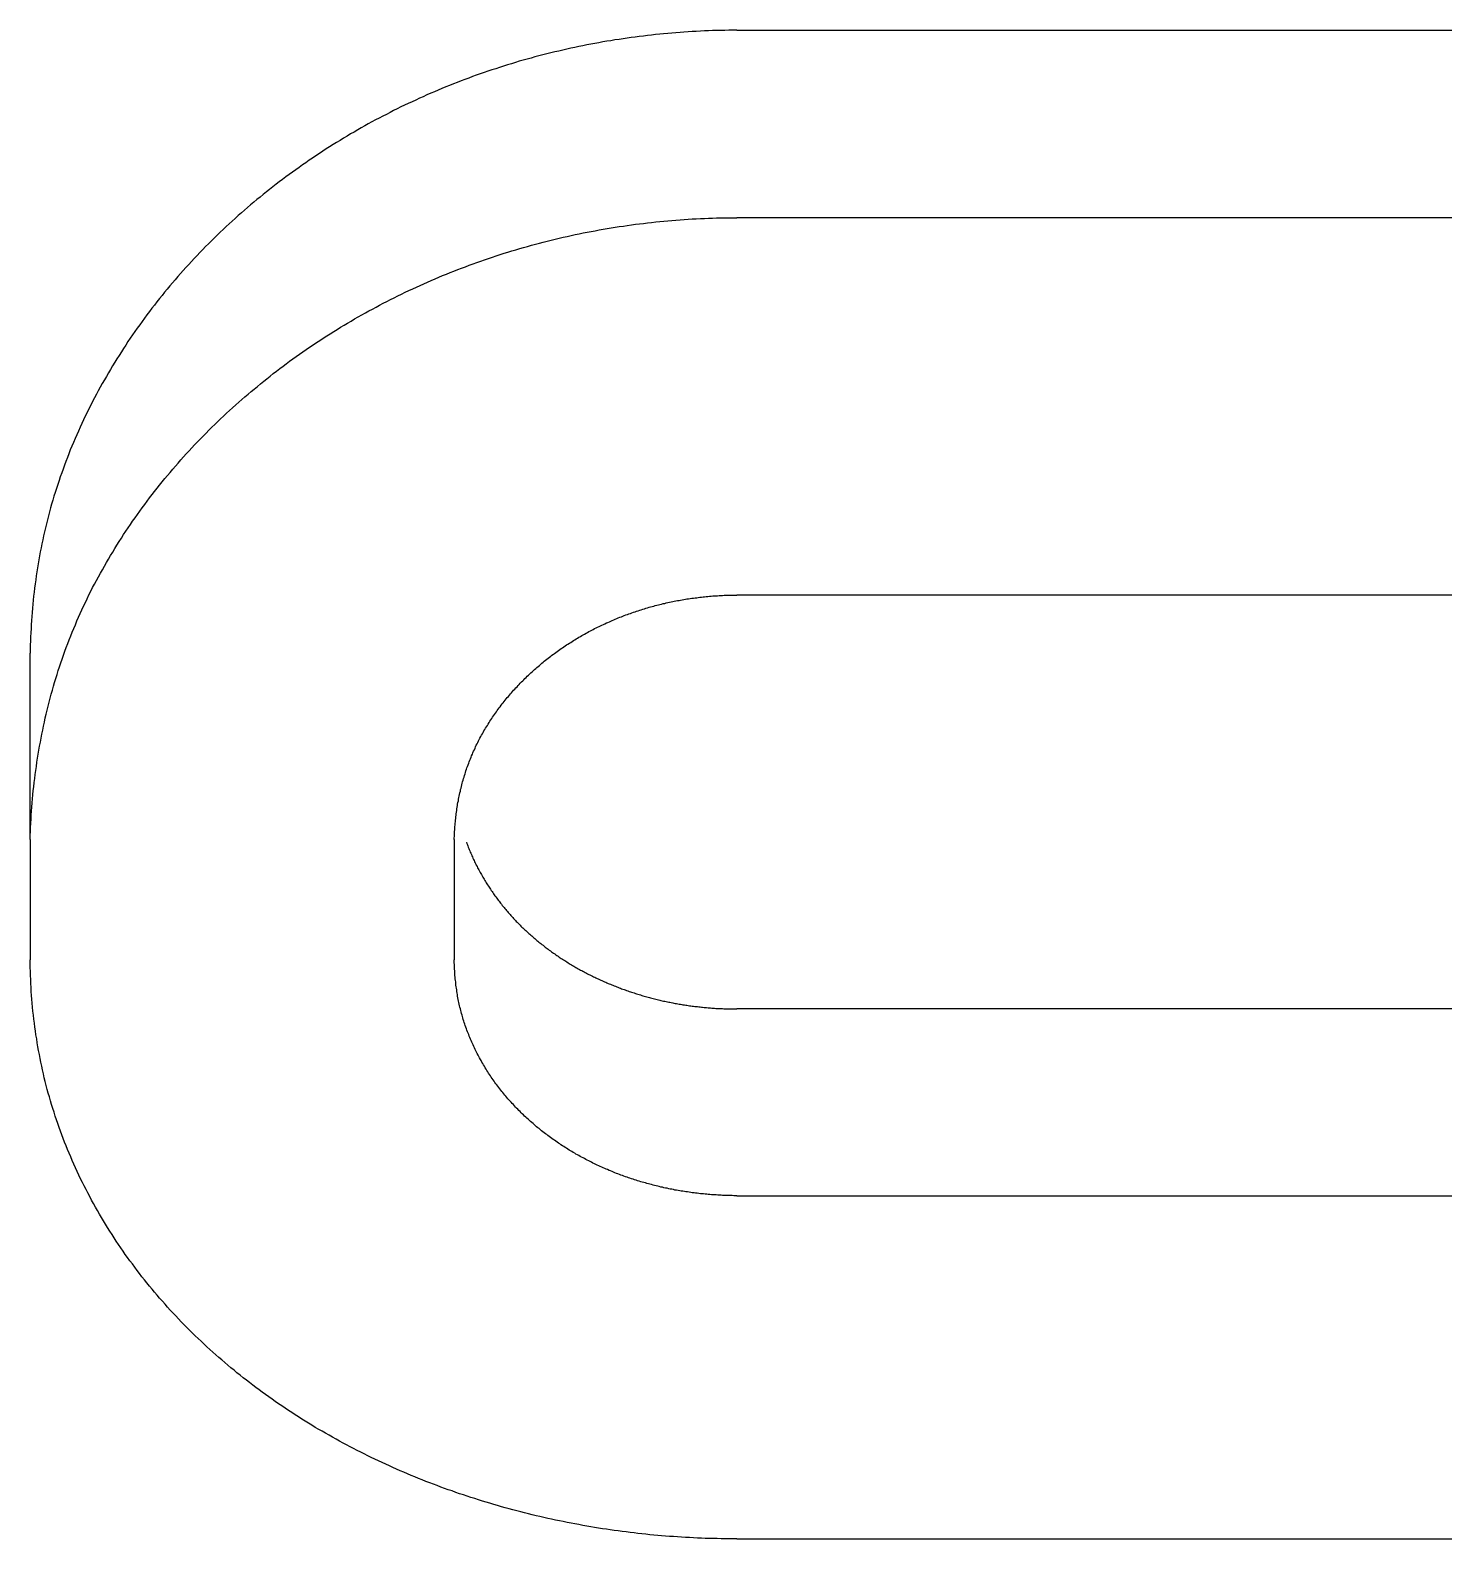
# Model space of a CAD drawing. Extents: x -1.6 to 71, y -20.2 to 60.8.
# Drawn here: x 48.466 to 49.466, y 51.547 to 52.614 of the extents above; entities that cross this region are included whole.
import ezdxf

# ---------------------------------------------------------------- set-up
doc = ezdxf.new("R2010")
doc.units = 0
doc.layers.get('0').update_dxf_attribs({"linetype": 'CONTINUOUS'})

msp = doc.modelspace()

# ---------------------------------------------------------------- linework, layer by layer
at = {"color": 7, "linetype": 'CONTINUOUS'}
for p, q in [((48.966, 52.614), (49.966, 52.614)), ((49.966, 52.4814), (48.966, 52.4814)), ((49.966, 52.2144), (48.966, 52.2144)), ((48.466, 52.0415), (48.466, 52.1734)), ((48.466, 52.0415), (48.466, 51.9565)), ((48.766, 52.0415), (48.766, 51.9565)), ((49.966, 51.9217), (48.966, 51.9217)), ((48.966, 51.7896), (49.966, 51.7896)), ((48.966, 51.5469), (49.966, 51.5469))]:
    msp.add_line(p, q, dxfattribs=at)
at = {"color": 7}
for points in [[(48.966, 52.614, 0), (48.9631, 52.614, 0), (48.9602, 52.614, 0), (48.9574, 52.6139, 0), (48.9545, 52.6139, 0), (48.9516, 52.6138, 0), (48.9487, 52.6137, 0), (48.9458, 52.6136, 0), (48.9429, 52.6135, 0), (48.9401, 52.6133, 0), (48.9372, 52.6132, 0), (48.9343, 52.613, 0), (48.9314, 52.6129, 0), (48.9285, 52.6127, 0), (48.9257, 52.6124, 0), (48.9228, 52.6122, 0), (48.9199, 52.612, 0), (48.917, 52.6117, 0), (48.9141, 52.6115, 0), (48.9113, 52.6112, 0), (48.9084, 52.6109, 0), (48.9055, 52.6106, 0), (48.9026, 52.6102, 0), (48.8998, 52.6099, 0), (48.8969, 52.6095, 0), (48.894, 52.6092, 0), (48.8912, 52.6088, 0), (48.8883, 52.6084, 0), (48.8854, 52.608, 0), (48.8826, 52.6075, 0), (48.8797, 52.6071, 0), (48.8768, 52.6066, 0), (48.874, 52.6062, 0), (48.8711, 52.6057, 0), (48.8683, 52.6052, 0), (48.8654, 52.6047, 0), (48.8626, 52.6041, 0), (48.8597, 52.6036, 0), (48.8569, 52.603, 0), (48.8541, 52.6024, 0), (48.8512, 52.6018, 0), (48.8484, 52.6012, 0), (48.8456, 52.6006, 0), (48.8428, 52.6, 0), (48.8399, 52.5993, 0), (48.8371, 52.5986, 0), (48.8343, 52.598, 0), (48.8315, 52.5973, 0), (48.8287, 52.5966, 0), (48.8259, 52.5958, 0), (48.8231, 52.5951, 0), (48.8203, 52.5943, 0), (48.8175, 52.5935, 0), (48.8147, 52.5928, 0), (48.8119, 52.592, 0), (48.8092, 52.5911, 0), (48.8064, 52.5903, 0), (48.8036, 52.5895, 0), (48.8009, 52.5886, 0), (48.7981, 52.5877, 0), (48.7953, 52.5868, 0), (48.7926, 52.5859, 0), (48.7898, 52.585, 0), (48.7871, 52.5841, 0), (48.7844, 52.5831, 0), (48.7816, 52.5821, 0), (48.7789, 52.5812, 0), (48.7762, 52.5802, 0), (48.7735, 52.5791, 0), (48.7708, 52.5781, 0), (48.7681, 52.5771, 0), (48.7654, 52.576, 0), (48.7627, 52.5749, 0), (48.76, 52.5739, 0), (48.7573, 52.5728, 0), (48.7547, 52.5716, 0), (48.752, 52.5705, 0), (48.7494, 52.5694, 0), (48.7467, 52.5682, 0), (48.7441, 52.567, 0), (48.7414, 52.5659, 0), (48.7388, 52.5646, 0), (48.7362, 52.5634, 0), (48.7335, 52.5622, 0), (48.7309, 52.561, 0), (48.7283, 52.5597, 0), (48.7257, 52.5584, 0), (48.7231, 52.5571, 0), (48.7206, 52.5558, 0), (48.718, 52.5545, 0), (48.7154, 52.5532, 0), (48.7129, 52.5518, 0), (48.7103, 52.5505, 0), (48.7078, 52.5491, 0), (48.7052, 52.5477, 0), (48.7027, 52.5463, 0), (48.7002, 52.5449, 0), (48.6977, 52.5435, 0), (48.6952, 52.542, 0), (48.6927, 52.5406, 0), (48.6902, 52.5391, 0), (48.6877, 52.5376, 0), (48.6852, 52.5361, 0), (48.6827, 52.5346, 0), (48.6803, 52.5331, 0), (48.6778, 52.5315, 0), (48.6754, 52.53, 0), (48.673, 52.5284, 0), (48.6706, 52.5268, 0), (48.6681, 52.5252, 0), (48.6657, 52.5236, 0), (48.6633, 52.522, 0), (48.661, 52.5203, 0), (48.6586, 52.5187, 0), (48.6562, 52.517, 0), (48.6539, 52.5153, 0), (48.6515, 52.5137, 0), (48.6492, 52.5119, 0), (48.6469, 52.5102, 0), (48.6445, 52.5085, 0), (48.6422, 52.5067, 0), (48.6399, 52.505, 0), (48.6377, 52.5032, 0), (48.6354, 52.5014, 0), (48.6331, 52.4996, 0), (48.6309, 52.4978, 0), (48.6286, 52.496, 0), (48.6264, 52.4942, 0), (48.6242, 52.4923, 0), (48.6219, 52.4904, 0), (48.6197, 52.4886, 0), (48.6175, 52.4867, 0), (48.6154, 52.4848, 0), (48.6132, 52.4829, 0), (48.611, 52.4809, 0), (48.6089, 52.479, 0), (48.6068, 52.477, 0), (48.6046, 52.4751, 0), (48.6025, 52.4731, 0), (48.6004, 52.4711, 0), (48.5983, 52.4691, 0), (48.5963, 52.4671, 0), (48.5942, 52.465, 0), (48.5922, 52.463, 0), (48.5901, 52.4609, 0), (48.5881, 52.4589, 0), (48.5861, 52.4568, 0), (48.5841, 52.4547, 0), (48.5821, 52.4526, 0), (48.5801, 52.4505, 0), (48.5782, 52.4484, 0), (48.5762, 52.4462, 0), (48.5743, 52.4441, 0), (48.5724, 52.4419, 0), (48.5704, 52.4397, 0), (48.5685, 52.4375, 0), (48.5667, 52.4353, 0), (48.5648, 52.4331, 0), (48.5629, 52.4309, 0), (48.5611, 52.4287, 0), (48.5593, 52.4264, 0), (48.5575, 52.4242, 0), (48.5557, 52.4219, 0), (48.5539, 52.4196, 0), (48.5521, 52.4173, 0), (48.5504, 52.415, 0), (48.5486, 52.4127, 0), (48.5469, 52.4104, 0), (48.5452, 52.408, 0), (48.5435, 52.4057, 0), (48.5418, 52.4033, 0), (48.5401, 52.4009, 0), (48.5385, 52.3986, 0), (48.5368, 52.3962, 0), (48.5352, 52.3938, 0), (48.5336, 52.3913, 0), (48.532, 52.3889, 0), (48.5305, 52.3865, 0), (48.5289, 52.384, 0), (48.5274, 52.3816, 0), (48.5258, 52.3791, 0), (48.5243, 52.3766, 0), (48.5228, 52.3741, 0), (48.5214, 52.3716, 0), (48.5199, 52.3691, 0), (48.5185, 52.3666, 0), (48.517, 52.3641, 0), (48.5156, 52.3616, 0), (48.5142, 52.359, 0), (48.5129, 52.3565, 0), (48.5115, 52.3539, 0), (48.5102, 52.3513, 0), (48.5088, 52.3487, 0), (48.5075, 52.3461, 0), (48.5063, 52.3435, 0), (48.505, 52.3409, 0), (48.5037, 52.3383, 0), (48.5025, 52.3357, 0), (48.5013, 52.3331, 0), (48.5001, 52.3304, 0), (48.4989, 52.3278, 0), (48.4978, 52.3251, 0), (48.4967, 52.3224, 0), (48.4955, 52.3198, 0), (48.4944, 52.3171, 0), (48.4934, 52.3144, 0), (48.4923, 52.3117, 0), (48.4913, 52.309, 0), (48.4903, 52.3063, 0), (48.4893, 52.3036, 0), (48.4883, 52.3009, 0), (48.4873, 52.2981, 0), (48.4864, 52.2954, 0), (48.4855, 52.2926, 0), (48.4846, 52.2899, 0), (48.4837, 52.2871, 0), (48.4828, 52.2844, 0), (48.482, 52.2816, 0), (48.4812, 52.2788, 0), (48.4804, 52.2761, 0), (48.4796, 52.2733, 0), (48.4789, 52.2705, 0), (48.4782, 52.2677, 0), (48.4775, 52.2649, 0), (48.4768, 52.2621, 0), (48.4761, 52.2592, 0), (48.4755, 52.2564, 0), (48.4749, 52.2536, 0), (48.4743, 52.2508, 0), (48.4737, 52.2479, 0), (48.4731, 52.2451, 0), (48.4726, 52.2423, 0), (48.4721, 52.2394, 0), (48.4716, 52.2366, 0), (48.4711, 52.2337, 0), (48.4707, 52.2309, 0), (48.4703, 52.228, 0), (48.4699, 52.2252, 0), (48.4695, 52.2223, 0), (48.4691, 52.2194, 0), (48.4688, 52.2166, 0), (48.4684, 52.2137, 0), (48.4681, 52.2108, 0), (48.4679, 52.2079, 0), (48.4676, 52.2051, 0), (48.4674, 52.2022, 0), (48.4671, 52.1993, 0), (48.4669, 52.1964, 0), (48.4667, 52.1935, 0), (48.4666, 52.1907, 0), (48.4664, 52.1878, 0), (48.4663, 52.1849, 0), (48.4662, 52.182, 0), (48.4661, 52.1791, 0), (48.4661, 52.1763, 0), (48.466, 52.1734, 0)], [(48.466, 52.0415, 0), (48.4661, 52.0444, 0), (48.4662, 52.0473, 0), (48.4663, 52.0501, 0), (48.4665, 52.053, 0), (48.4666, 52.0559, 0), (48.4668, 52.0588, 0), (48.467, 52.0617, 0), (48.4672, 52.0645, 0), (48.4674, 52.0674, 0), (48.4677, 52.0703, 0), (48.468, 52.0732, 0), (48.4682, 52.0761, 0), (48.4686, 52.0789, 0), (48.4689, 52.0818, 0), (48.4692, 52.0847, 0), (48.4696, 52.0876, 0), (48.47, 52.0904, 0), (48.4704, 52.0933, 0), (48.4708, 52.0962, 0), (48.4712, 52.099, 0), (48.4717, 52.1019, 0), (48.4722, 52.1047, 0), (48.4727, 52.1076, 0), (48.4732, 52.1104, 0), (48.4737, 52.1133, 0), (48.4743, 52.1161, 0), (48.4749, 52.119, 0), (48.4755, 52.1218, 0), (48.4761, 52.1246, 0), (48.4767, 52.1275, 0), (48.4774, 52.1303, 0), (48.478, 52.1331, 0), (48.4787, 52.1359, 0), (48.4794, 52.1387, 0), (48.4802, 52.1415, 0), (48.4809, 52.1443, 0), (48.4817, 52.1471, 0), (48.4825, 52.1499, 0), (48.4833, 52.1527, 0), (48.4841, 52.1555, 0), (48.485, 52.1582, 0), (48.4859, 52.161, 0), (48.4868, 52.1637, 0), (48.4877, 52.1665, 0), (48.4886, 52.1692, 0), (48.4896, 52.1719, 0), (48.4905, 52.1747, 0), (48.4915, 52.1774, 0), (48.4926, 52.1801, 0), (48.4936, 52.1828, 0), (48.4947, 52.1855, 0), (48.4957, 52.1882, 0), (48.4968, 52.1908, 0), (48.498, 52.1935, 0), (48.4991, 52.1962, 0), (48.5002, 52.1988, 0), (48.5014, 52.2015, 0), (48.5026, 52.2041, 0), (48.5038, 52.2067, 0), (48.5051, 52.2093, 0), (48.5063, 52.2119, 0), (48.5076, 52.2145, 0), (48.5089, 52.2171, 0), (48.5102, 52.2197, 0), (48.5116, 52.2222, 0), (48.5129, 52.2248, 0), (48.5143, 52.2274, 0), (48.5157, 52.2299, 0), (48.5171, 52.2324, 0), (48.5185, 52.2349, 0), (48.5199, 52.2374, 0), (48.5214, 52.2399, 0), (48.5229, 52.2424, 0), (48.5244, 52.2449, 0), (48.5259, 52.2474, 0), (48.5274, 52.2498, 0), (48.5289, 52.2523, 0), (48.5305, 52.2547, 0), (48.5321, 52.2572, 0), (48.5337, 52.2596, 0), (48.5353, 52.262, 0), (48.5369, 52.2644, 0), (48.5385, 52.2668, 0), (48.5402, 52.2691, 0), (48.5419, 52.2715, 0), (48.5436, 52.2739, 0), (48.5453, 52.2762, 0), (48.547, 52.2785, 0), (48.5487, 52.2809, 0), (48.5505, 52.2832, 0), (48.5522, 52.2855, 0), (48.554, 52.2878, 0), (48.5558, 52.29, 0), (48.5576, 52.2923, 0), (48.5594, 52.2945, 0), (48.5613, 52.2968, 0), (48.5631, 52.299, 0), (48.565, 52.3012, 0), (48.5669, 52.3034, 0), (48.5687, 52.3056, 0), (48.5707, 52.3078, 0), (48.5726, 52.31, 0), (48.5745, 52.3122, 0), (48.5764, 52.3143, 0), (48.5784, 52.3164, 0), (48.5804, 52.3186, 0), (48.5823, 52.3207, 0), (48.5843, 52.3228, 0), (48.5863, 52.3248, 0), (48.5884, 52.3269, 0), (48.5904, 52.329, 0), (48.5924, 52.331, 0), (48.5945, 52.3331, 0), (48.5966, 52.3351, 0), (48.5986, 52.3371, 0), (48.6007, 52.3391, 0), (48.6028, 52.3411, 0), (48.6049, 52.3431, 0), (48.6071, 52.345, 0), (48.6092, 52.347, 0), (48.6114, 52.3489, 0), (48.6135, 52.3508, 0), (48.6157, 52.3527, 0), (48.6179, 52.3546, 0), (48.6201, 52.3565, 0), (48.6223, 52.3584, 0), (48.6245, 52.3602, 0), (48.6267, 52.3621, 0), (48.6289, 52.3639, 0), (48.6312, 52.3657, 0), (48.6334, 52.3675, 0), (48.6357, 52.3693, 0), (48.638, 52.3711, 0), (48.6403, 52.3729, 0), (48.6426, 52.3746, 0), (48.6449, 52.3764, 0), (48.6472, 52.3781, 0), (48.6495, 52.3798, 0), (48.6519, 52.3815, 0), (48.6542, 52.3832, 0), (48.6566, 52.3849, 0), (48.6589, 52.3865, 0), (48.6613, 52.3882, 0), (48.6637, 52.3898, 0), (48.6661, 52.3914, 0), (48.6685, 52.393, 0), (48.6709, 52.3946, 0), (48.6733, 52.3962, 0), (48.6758, 52.3978, 0), (48.6782, 52.3993, 0), (48.6807, 52.4009, 0), (48.6831, 52.4024, 0), (48.6856, 52.4039, 0), (48.6881, 52.4054, 0), (48.6905, 52.4069, 0), (48.693, 52.4083, 0), (48.6955, 52.4098, 0), (48.698, 52.4112, 0), (48.7005, 52.4127, 0), (48.7031, 52.4141, 0), (48.7056, 52.4155, 0), (48.7081, 52.4168, 0), (48.7107, 52.4182, 0), (48.7132, 52.4196, 0), (48.7158, 52.4209, 0), (48.7184, 52.4222, 0), (48.7209, 52.4235, 0), (48.7235, 52.4248, 0), (48.7261, 52.4261, 0), (48.7287, 52.4274, 0), (48.7313, 52.4286, 0), (48.7339, 52.4299, 0), (48.7366, 52.4311, 0), (48.7392, 52.4323, 0), (48.7418, 52.4335, 0), (48.7445, 52.4347, 0), (48.7471, 52.4359, 0), (48.7497, 52.437, 0), (48.7524, 52.4382, 0), (48.7551, 52.4393, 0), (48.7577, 52.4404, 0), (48.7604, 52.4415, 0), (48.7631, 52.4426, 0), (48.7658, 52.4436, 0), (48.7685, 52.4447, 0), (48.7712, 52.4457, 0), (48.7739, 52.4467, 0), (48.7766, 52.4478, 0), (48.7793, 52.4487, 0), (48.782, 52.4497, 0), (48.7847, 52.4507, 0), (48.7875, 52.4516, 0), (48.7902, 52.4526, 0), (48.793, 52.4535, 0), (48.7957, 52.4544, 0), (48.7985, 52.4553, 0), (48.8012, 52.4562, 0), (48.804, 52.457, 0), (48.8067, 52.4579, 0), (48.8095, 52.4587, 0), (48.8123, 52.4595, 0), (48.815, 52.4603, 0), (48.8178, 52.4611, 0), (48.8206, 52.4619, 0), (48.8234, 52.4626, 0), (48.8262, 52.4634, 0), (48.829, 52.4641, 0), (48.8318, 52.4648, 0), (48.8346, 52.4655, 0), (48.8374, 52.4662, 0), (48.8402, 52.4669, 0), (48.843, 52.4675, 0), (48.8458, 52.4682, 0), (48.8487, 52.4688, 0), (48.8515, 52.4694, 0), (48.8543, 52.47, 0), (48.8572, 52.4706, 0), (48.86, 52.4711, 0), (48.8628, 52.4717, 0), (48.8657, 52.4722, 0), (48.8685, 52.4727, 0), (48.8713, 52.4732, 0), (48.8742, 52.4737, 0), (48.877, 52.4742, 0), (48.8799, 52.4746, 0), (48.8827, 52.4751, 0), (48.8856, 52.4755, 0), (48.8884, 52.4759, 0), (48.8913, 52.4763, 0), (48.8942, 52.4767, 0), (48.897, 52.4771, 0), (48.8999, 52.4774, 0), (48.9028, 52.4778, 0), (48.9056, 52.4781, 0), (48.9085, 52.4784, 0), (48.9114, 52.4787, 0), (48.9142, 52.479, 0), (48.9171, 52.4792, 0), (48.92, 52.4795, 0), (48.9228, 52.4797, 0), (48.9257, 52.4799, 0), (48.9286, 52.4801, 0), (48.9315, 52.4803, 0), (48.9343, 52.4805, 0), (48.9372, 52.4806, 0), (48.9401, 52.4808, 0), (48.943, 52.4809, 0), (48.9459, 52.481, 0), (48.9487, 52.4811, 0), (48.9516, 52.4812, 0), (48.9545, 52.4813, 0), (48.9574, 52.4813, 0), (48.9603, 52.4814, 0), (48.9631, 52.4814, 0), (48.966, 52.4814, 0)], [(48.766, 52.0415, 0), (48.766, 52.0426, 0), (48.7661, 52.0438, 0), (48.7661, 52.0449, 0), (48.7662, 52.0461, 0), (48.7662, 52.0472, 0), (48.7663, 52.0484, 0), (48.7664, 52.0495, 0), (48.7665, 52.0507, 0), (48.7666, 52.0518, 0), (48.7667, 52.053, 0), (48.7668, 52.0541, 0), (48.7669, 52.0552, 0), (48.767, 52.0564, 0), (48.7671, 52.0575, 0), (48.7673, 52.0587, 0), (48.7674, 52.0598, 0), (48.7676, 52.0609, 0), (48.7677, 52.0621, 0), (48.7679, 52.0632, 0), (48.7681, 52.0644, 0), (48.7683, 52.0655, 0), (48.7684, 52.0666, 0), (48.7686, 52.0678, 0), (48.7689, 52.0689, 0), (48.7691, 52.07, 0), (48.7693, 52.0712, 0), (48.7695, 52.0723, 0), (48.7698, 52.0734, 0), (48.77, 52.0745, 0), (48.7703, 52.0757, 0), (48.7705, 52.0768, 0), (48.7708, 52.0779, 0), (48.7711, 52.079, 0), (48.7714, 52.0801, 0), (48.7716, 52.0813, 0), (48.7719, 52.0824, 0), (48.7723, 52.0835, 0), (48.7726, 52.0846, 0), (48.7729, 52.0857, 0), (48.7732, 52.0868, 0), (48.7736, 52.0879, 0), (48.7739, 52.089, 0), (48.7743, 52.0901, 0), (48.7747, 52.0912, 0), (48.775, 52.0923, 0), (48.7754, 52.0933, 0), (48.7758, 52.0944, 0), (48.7762, 52.0955, 0), (48.7766, 52.0966, 0), (48.777, 52.0976, 0), (48.7775, 52.0987, 0), (48.7779, 52.0998, 0), (48.7783, 52.1008, 0), (48.7788, 52.1019, 0), (48.7792, 52.1029, 0), (48.7797, 52.104, 0), (48.7802, 52.105, 0), (48.7807, 52.1061, 0), (48.7811, 52.1071, 0), (48.7816, 52.1082, 0), (48.7821, 52.1092, 0), (48.7827, 52.1102, 0), (48.7832, 52.1113, 0), (48.7837, 52.1123, 0), (48.7842, 52.1133, 0), (48.7848, 52.1143, 0), (48.7853, 52.1153, 0), (48.7859, 52.1163, 0), (48.7865, 52.1173, 0), (48.787, 52.1183, 0), (48.7876, 52.1193, 0), (48.7882, 52.1203, 0), (48.7888, 52.1213, 0), (48.7894, 52.1223, 0), (48.79, 52.1232, 0), (48.7906, 52.1242, 0), (48.7912, 52.1252, 0), (48.7919, 52.1261, 0), (48.7925, 52.1271, 0), (48.7931, 52.1281, 0), (48.7938, 52.129, 0), (48.7944, 52.13, 0), (48.7951, 52.1309, 0), (48.7958, 52.1318, 0), (48.7964, 52.1328, 0), (48.7971, 52.1337, 0), (48.7978, 52.1346, 0), (48.7985, 52.1355, 0), (48.7992, 52.1365, 0), (48.7999, 52.1374, 0), (48.8006, 52.1383, 0), (48.8013, 52.1392, 0), (48.8021, 52.1401, 0), (48.8028, 52.141, 0), (48.8035, 52.1419, 0), (48.8043, 52.1427, 0), (48.805, 52.1436, 0), (48.8058, 52.1445, 0), (48.8065, 52.1454, 0), (48.8073, 52.1462, 0), (48.808, 52.1471, 0), (48.8088, 52.1479, 0), (48.8096, 52.1488, 0), (48.8104, 52.1496, 0), (48.8112, 52.1505, 0), (48.8119, 52.1513, 0), (48.8127, 52.1521, 0), (48.8135, 52.153, 0), (48.8144, 52.1538, 0), (48.8152, 52.1546, 0), (48.816, 52.1554, 0), (48.8168, 52.1562, 0), (48.8176, 52.157, 0), (48.8185, 52.1578, 0), (48.8193, 52.1586, 0), (48.8201, 52.1594, 0), (48.821, 52.1601, 0), (48.8218, 52.1609, 0), (48.8227, 52.1617, 0), (48.8236, 52.1624, 0), (48.8244, 52.1632, 0), (48.8253, 52.164, 0), (48.8262, 52.1647, 0), (48.827, 52.1654, 0), (48.8279, 52.1662, 0), (48.8288, 52.1669, 0), (48.8297, 52.1676, 0), (48.8306, 52.1684, 0), (48.8315, 52.1691, 0), (48.8324, 52.1698, 0), (48.8333, 52.1705, 0), (48.8342, 52.1712, 0), (48.8351, 52.1719, 0), (48.8361, 52.1726, 0), (48.837, 52.1732, 0), (48.8379, 52.1739, 0), (48.8388, 52.1746, 0), (48.8398, 52.1753, 0), (48.8407, 52.1759, 0), (48.8417, 52.1766, 0), (48.8426, 52.1772, 0), (48.8435, 52.1779, 0), (48.8445, 52.1785, 0), (48.8455, 52.1792, 0), (48.8464, 52.1798, 0), (48.8474, 52.1804, 0), (48.8484, 52.181, 0), (48.8493, 52.1816, 0), (48.8503, 52.1822, 0), (48.8513, 52.1828, 0), (48.8523, 52.1834, 0), (48.8532, 52.184, 0), (48.8542, 52.1846, 0), (48.8552, 52.1852, 0), (48.8562, 52.1858, 0), (48.8572, 52.1863, 0), (48.8582, 52.1869, 0), (48.8592, 52.1875, 0), (48.8602, 52.188, 0), (48.8612, 52.1886, 0), (48.8623, 52.1891, 0), (48.8633, 52.1896, 0), (48.8643, 52.1902, 0), (48.8653, 52.1907, 0), (48.8663, 52.1912, 0), (48.8674, 52.1917, 0), (48.8684, 52.1922, 0), (48.8694, 52.1927, 0), (48.8705, 52.1932, 0), (48.8715, 52.1937, 0), (48.8726, 52.1942, 0), (48.8736, 52.1947, 0), (48.8746, 52.1951, 0), (48.8757, 52.1956, 0), (48.8767, 52.1961, 0), (48.8778, 52.1965, 0), (48.8789, 52.197, 0), (48.8799, 52.1974, 0), (48.881, 52.1979, 0), (48.882, 52.1983, 0), (48.8831, 52.1987, 0), (48.8842, 52.1991, 0), (48.8852, 52.1996, 0), (48.8863, 52.2, 0), (48.8874, 52.2004, 0), (48.8885, 52.2008, 0), (48.8896, 52.2012, 0), (48.8906, 52.2015, 0), (48.8917, 52.2019, 0), (48.8928, 52.2023, 0), (48.8939, 52.2027, 0), (48.895, 52.203, 0), (48.8961, 52.2034, 0), (48.8972, 52.2038, 0), (48.8983, 52.2041, 0), (48.8994, 52.2044, 0), (48.9005, 52.2048, 0), (48.9016, 52.2051, 0), (48.9027, 52.2054, 0), (48.9038, 52.2058, 0), (48.9049, 52.2061, 0), (48.906, 52.2064, 0), (48.9071, 52.2067, 0), (48.9082, 52.207, 0), (48.9093, 52.2073, 0), (48.9104, 52.2075, 0), (48.9115, 52.2078, 0), (48.9126, 52.2081, 0), (48.9138, 52.2084, 0), (48.9149, 52.2086, 0), (48.916, 52.2089, 0), (48.9171, 52.2091, 0), (48.9182, 52.2094, 0), (48.9194, 52.2096, 0), (48.9205, 52.2098, 0), (48.9216, 52.2101, 0), (48.9227, 52.2103, 0), (48.9239, 52.2105, 0), (48.925, 52.2107, 0), (48.9261, 52.2109, 0), (48.9272, 52.2111, 0), (48.9284, 52.2113, 0), (48.9295, 52.2115, 0), (48.9306, 52.2117, 0), (48.9318, 52.2119, 0), (48.9329, 52.212, 0), (48.934, 52.2122, 0), (48.9352, 52.2123, 0), (48.9363, 52.2125, 0), (48.9375, 52.2126, 0), (48.9386, 52.2128, 0), (48.9397, 52.2129, 0), (48.9409, 52.213, 0), (48.942, 52.2132, 0), (48.9431, 52.2133, 0), (48.9443, 52.2134, 0), (48.9454, 52.2135, 0), (48.9466, 52.2136, 0), (48.9477, 52.2137, 0), (48.9489, 52.2138, 0), (48.95, 52.2139, 0), (48.9511, 52.214, 0), (48.9523, 52.214, 0), (48.9534, 52.2141, 0), (48.9546, 52.2142, 0), (48.9557, 52.2142, 0), (48.9569, 52.2143, 0), (48.958, 52.2143, 0), (48.9591, 52.2143, 0), (48.9603, 52.2144, 0), (48.9614, 52.2144, 0), (48.9626, 52.2144, 0), (48.9637, 52.2144, 0), (48.9649, 52.2144, 0), (48.966, 52.2144, 0)], [(48.7746, 52.0396, 0), (48.7749, 52.0387, 0), (48.7753, 52.0378, 0), (48.7756, 52.037, 0), (48.7759, 52.0361, 0), (48.7763, 52.0352, 0), (48.7766, 52.0344, 0), (48.777, 52.0335, 0), (48.7773, 52.0326, 0), (48.7777, 52.0318, 0), (48.7781, 52.0309, 0), (48.7784, 52.0301, 0), (48.7788, 52.0292, 0), (48.7792, 52.0283, 0), (48.7796, 52.0275, 0), (48.78, 52.0267, 0), (48.7804, 52.0258, 0), (48.7808, 52.025, 0), (48.7812, 52.0241, 0), (48.7816, 52.0233, 0), (48.7821, 52.0225, 0), (48.7825, 52.0216, 0), (48.7829, 52.0208, 0), (48.7834, 52.02, 0), (48.7838, 52.0191, 0), (48.7843, 52.0183, 0), (48.7847, 52.0175, 0), (48.7852, 52.0167, 0), (48.7857, 52.0159, 0), (48.7861, 52.015, 0), (48.7866, 52.0142, 0), (48.7871, 52.0134, 0), (48.7876, 52.0126, 0), (48.7881, 52.0118, 0), (48.7885, 52.011, 0), (48.789, 52.0102, 0), (48.7896, 52.0094, 0), (48.7901, 52.0086, 0), (48.7906, 52.0079, 0), (48.7911, 52.0071, 0), (48.7916, 52.0063, 0), (48.7921, 52.0055, 0), (48.7927, 52.0047, 0), (48.7932, 52.004, 0), (48.7938, 52.0032, 0), (48.7943, 52.0024, 0), (48.7948, 52.0017, 0), (48.7954, 52.0009, 0), (48.796, 52.0001, 0), (48.7965, 51.9994, 0), (48.7971, 51.9986, 0), (48.7977, 51.9979, 0), (48.7982, 51.9972, 0), (48.7988, 51.9964, 0), (48.7994, 51.9957, 0), (48.8, 51.9949, 0), (48.8006, 51.9942, 0), (48.8012, 51.9935, 0), (48.8018, 51.9928, 0), (48.8024, 51.992, 0), (48.803, 51.9913, 0), (48.8036, 51.9906, 0), (48.8042, 51.9899, 0), (48.8048, 51.9892, 0), (48.8055, 51.9885, 0), (48.8061, 51.9878, 0), (48.8067, 51.9871, 0), (48.8074, 51.9864, 0), (48.808, 51.9857, 0), (48.8086, 51.985, 0), (48.8093, 51.9843, 0), (48.8099, 51.9836, 0), (48.8106, 51.983, 0), (48.8113, 51.9823, 0), (48.8119, 51.9816, 0), (48.8126, 51.981, 0), (48.8132, 51.9803, 0), (48.8139, 51.9796, 0), (48.8146, 51.979, 0), (48.8153, 51.9783, 0), (48.8159, 51.9777, 0), (48.8166, 51.9771, 0), (48.8173, 51.9764, 0), (48.818, 51.9758, 0), (48.8187, 51.9751, 0), (48.8194, 51.9745, 0), (48.8201, 51.9739, 0), (48.8208, 51.9733, 0), (48.8215, 51.9727, 0), (48.8222, 51.972, 0), (48.8229, 51.9714, 0), (48.8237, 51.9708, 0), (48.8244, 51.9702, 0), (48.8251, 51.9696, 0), (48.8258, 51.969, 0), (48.8265, 51.9684, 0), (48.8273, 51.9679, 0), (48.828, 51.9673, 0), (48.8288, 51.9667, 0), (48.8295, 51.9661, 0), (48.8302, 51.9655, 0), (48.831, 51.965, 0), (48.8317, 51.9644, 0), (48.8325, 51.9639, 0), (48.8332, 51.9633, 0), (48.834, 51.9627, 0), (48.8348, 51.9622, 0), (48.8355, 51.9616, 0), (48.8363, 51.9611, 0), (48.8371, 51.9606, 0), (48.8378, 51.96, 0), (48.8386, 51.9595, 0), (48.8394, 51.959, 0), (48.8401, 51.9584, 0), (48.8409, 51.9579, 0), (48.8417, 51.9574, 0), (48.8425, 51.9569, 0), (48.8433, 51.9564, 0), (48.8441, 51.9559, 0), (48.8449, 51.9554, 0), (48.8457, 51.9549, 0), (48.8465, 51.9544, 0), (48.8473, 51.9539, 0), (48.8481, 51.9534, 0), (48.8489, 51.9529, 0), (48.8497, 51.9525, 0), (48.8505, 51.952, 0), (48.8513, 51.9515, 0), (48.8521, 51.951, 0), (48.8529, 51.9506, 0), (48.8537, 51.9501, 0), (48.8546, 51.9497, 0), (48.8554, 51.9492, 0), (48.8562, 51.9488, 0), (48.857, 51.9483, 0), (48.8579, 51.9479, 0), (48.8587, 51.9474, 0), (48.8595, 51.947, 0), (48.8603, 51.9466, 0), (48.8612, 51.9461, 0), (48.862, 51.9457, 0), (48.8629, 51.9453, 0), (48.8637, 51.9449, 0), (48.8645, 51.9445, 0), (48.8654, 51.9441, 0), (48.8662, 51.9437, 0), (48.8671, 51.9433, 0), (48.8679, 51.9429, 0), (48.8688, 51.9425, 0), (48.8696, 51.9421, 0), (48.8705, 51.9417, 0), (48.8713, 51.9413, 0), (48.8722, 51.9409, 0), (48.8731, 51.9406, 0), (48.8739, 51.9402, 0), (48.8748, 51.9398, 0), (48.8756, 51.9395, 0), (48.8765, 51.9391, 0), (48.8774, 51.9387, 0), (48.8782, 51.9384, 0), (48.8791, 51.938, 0), (48.88, 51.9377, 0), (48.8809, 51.9374, 0), (48.8817, 51.937, 0), (48.8826, 51.9367, 0), (48.8835, 51.9363, 0), (48.8844, 51.936, 0), (48.8853, 51.9357, 0), (48.8861, 51.9354, 0), (48.887, 51.9351, 0), (48.8879, 51.9348, 0), (48.8888, 51.9344, 0), (48.8897, 51.9341, 0), (48.8906, 51.9338, 0), (48.8914, 51.9335, 0), (48.8923, 51.9333, 0), (48.8932, 51.933, 0), (48.8941, 51.9327, 0), (48.895, 51.9324, 0), (48.8959, 51.9321, 0), (48.8968, 51.9318, 0), (48.8977, 51.9316, 0), (48.8986, 51.9313, 0), (48.8995, 51.931, 0), (48.9004, 51.9308, 0), (48.9013, 51.9305, 0), (48.9022, 51.9303, 0), (48.9031, 51.93, 0), (48.904, 51.9298, 0), (48.9049, 51.9295, 0), (48.9058, 51.9293, 0), (48.9067, 51.9291, 0), (48.9076, 51.9288, 0), (48.9086, 51.9286, 0), (48.9095, 51.9284, 0), (48.9104, 51.9282, 0), (48.9113, 51.928, 0), (48.9122, 51.9277, 0), (48.9131, 51.9275, 0), (48.914, 51.9273, 0), (48.9149, 51.9271, 0), (48.9159, 51.9269, 0), (48.9168, 51.9267, 0), (48.9177, 51.9265, 0), (48.9186, 51.9264, 0), (48.9195, 51.9262, 0), (48.9205, 51.926, 0), (48.9214, 51.9258, 0), (48.9223, 51.9256, 0), (48.9232, 51.9255, 0), (48.9241, 51.9253, 0), (48.9251, 51.9251, 0), (48.926, 51.925, 0), (48.9269, 51.9248, 0), (48.9278, 51.9247, 0), (48.9288, 51.9245, 0), (48.9297, 51.9244, 0), (48.9306, 51.9243, 0), (48.9315, 51.9241, 0), (48.9325, 51.924, 0), (48.9334, 51.9239, 0), (48.9343, 51.9237, 0), (48.9352, 51.9236, 0), (48.9362, 51.9235, 0), (48.9371, 51.9234, 0), (48.938, 51.9233, 0), (48.939, 51.9232, 0), (48.9399, 51.9231, 0), (48.9408, 51.923, 0), (48.9417, 51.9229, 0), (48.9427, 51.9228, 0), (48.9436, 51.9227, 0), (48.9445, 51.9226, 0), (48.9455, 51.9225, 0), (48.9464, 51.9224, 0), (48.9473, 51.9224, 0), (48.9483, 51.9223, 0), (48.9492, 51.9222, 0), (48.9501, 51.9222, 0), (48.9511, 51.9221, 0), (48.952, 51.9221, 0), (48.9529, 51.922, 0), (48.9539, 51.922, 0), (48.9548, 51.9219, 0), (48.9557, 51.9219, 0), (48.9567, 51.9218, 0), (48.9576, 51.9218, 0), (48.9585, 51.9218, 0), (48.9595, 51.9217, 0), (48.9604, 51.9217, 0), (48.9613, 51.9217, 0), (48.9623, 51.9217, 0), (48.9632, 51.9217, 0), (48.9641, 51.9217, 0), (48.9651, 51.9217, 0), (48.966, 51.9217, 0)], [(48.966, 51.5469, 0), (48.9632, 51.5469, 0), (48.9604, 51.5469, 0), (48.9576, 51.5469, 0), (48.9548, 51.5469, 0), (48.952, 51.547, 0), (48.9492, 51.547, 0), (48.9464, 51.5471, 0), (48.9436, 51.5472, 0), (48.9408, 51.5473, 0), (48.938, 51.5474, 0), (48.9352, 51.5475, 0), (48.9324, 51.5477, 0), (48.9295, 51.5478, 0), (48.9267, 51.548, 0), (48.9239, 51.5482, 0), (48.9211, 51.5484, 0), (48.9183, 51.5486, 0), (48.9155, 51.5488, 0), (48.9127, 51.549, 0), (48.9099, 51.5493, 0), (48.9071, 51.5495, 0), (48.9043, 51.5498, 0), (48.9015, 51.5501, 0), (48.8987, 51.5504, 0), (48.8959, 51.5507, 0), (48.8932, 51.551, 0), (48.8904, 51.5513, 0), (48.8876, 51.5517, 0), (48.8848, 51.552, 0), (48.882, 51.5524, 0), (48.8792, 51.5528, 0), (48.8764, 51.5532, 0), (48.8736, 51.5536, 0), (48.8709, 51.554, 0), (48.8681, 51.5545, 0), (48.8653, 51.5549, 0), (48.8625, 51.5554, 0), (48.8597, 51.5559, 0), (48.857, 51.5563, 0), (48.8542, 51.5569, 0), (48.8514, 51.5574, 0), (48.8487, 51.5579, 0), (48.8459, 51.5584, 0), (48.8431, 51.559, 0), (48.8404, 51.5596, 0), (48.8376, 51.5601, 0), (48.8349, 51.5607, 0), (48.8321, 51.5613, 0), (48.8294, 51.562, 0), (48.8266, 51.5626, 0), (48.8239, 51.5632, 0), (48.8212, 51.5639, 0), (48.8184, 51.5646, 0), (48.8157, 51.5652, 0), (48.813, 51.5659, 0), (48.8102, 51.5666, 0), (48.8075, 51.5674, 0), (48.8048, 51.5681, 0), (48.8021, 51.5688, 0), (48.7994, 51.5696, 0), (48.7967, 51.5704, 0), (48.794, 51.5712, 0), (48.7912, 51.572, 0), (48.7886, 51.5728, 0), (48.7859, 51.5736, 0), (48.7832, 51.5744, 0), (48.7805, 51.5753, 0), (48.7778, 51.5761, 0), (48.7751, 51.577, 0), (48.7725, 51.5779, 0), (48.7698, 51.5788, 0), (48.7671, 51.5797, 0), (48.7645, 51.5807, 0), (48.7618, 51.5816, 0), (48.7592, 51.5825, 0), (48.7565, 51.5835, 0), (48.7539, 51.5845, 0), (48.7513, 51.5855, 0), (48.7486, 51.5865, 0), (48.746, 51.5875, 0), (48.7434, 51.5885, 0), (48.7408, 51.5896, 0), (48.7382, 51.5906, 0), (48.7356, 51.5917, 0), (48.733, 51.5928, 0), (48.7304, 51.5939, 0), (48.7278, 51.595, 0), (48.7252, 51.5961, 0), (48.7226, 51.5973, 0), (48.7201, 51.5984, 0), (48.7175, 51.5996, 0), (48.715, 51.6008, 0), (48.7124, 51.602, 0), (48.7099, 51.6032, 0), (48.7073, 51.6044, 0), (48.7048, 51.6056, 0), (48.7023, 51.6069, 0), (48.6998, 51.6081, 0), (48.6973, 51.6094, 0), (48.6948, 51.6107, 0), (48.6923, 51.612, 0), (48.6898, 51.6133, 0), (48.6873, 51.6146, 0), (48.6848, 51.616, 0), (48.6824, 51.6173, 0), (48.6799, 51.6187, 0), (48.6775, 51.6201, 0), (48.675, 51.6215, 0), (48.6726, 51.6229, 0), (48.6702, 51.6243, 0), (48.6677, 51.6257, 0), (48.6653, 51.6272, 0), (48.6629, 51.6286, 0), (48.6605, 51.6301, 0), (48.6582, 51.6316, 0), (48.6558, 51.6331, 0), (48.6534, 51.6346, 0), (48.651, 51.6362, 0), (48.6487, 51.6377, 0), (48.6463, 51.6393, 0), (48.644, 51.6409, 0), (48.6417, 51.6424, 0), (48.6394, 51.644, 0), (48.6371, 51.6457, 0), (48.6348, 51.6473, 0), (48.6325, 51.6489, 0), (48.6302, 51.6506, 0), (48.6279, 51.6523, 0), (48.6257, 51.6539, 0), (48.6234, 51.6556, 0), (48.6212, 51.6574, 0), (48.619, 51.6591, 0), (48.6167, 51.6608, 0), (48.6145, 51.6626, 0), (48.6123, 51.6643, 0), (48.6102, 51.6661, 0), (48.608, 51.6679, 0), (48.6058, 51.6697, 0), (48.6037, 51.6715, 0), (48.6015, 51.6734, 0), (48.5994, 51.6752, 0), (48.5973, 51.6771, 0), (48.5952, 51.679, 0), (48.5931, 51.6808, 0), (48.591, 51.6827, 0), (48.5889, 51.6847, 0), (48.5869, 51.6866, 0), (48.5848, 51.6885, 0), (48.5828, 51.6905, 0), (48.5808, 51.6924, 0), (48.5788, 51.6944, 0), (48.5768, 51.6964, 0), (48.5748, 51.6984, 0), (48.5729, 51.7004, 0), (48.5709, 51.7025, 0), (48.569, 51.7045, 0), (48.5671, 51.7066, 0), (48.5651, 51.7086, 0), (48.5632, 51.7107, 0), (48.5614, 51.7128, 0), (48.5595, 51.7149, 0), (48.5576, 51.7171, 0), (48.5558, 51.7192, 0), (48.554, 51.7213, 0), (48.5522, 51.7235, 0), (48.5504, 51.7257, 0), (48.5486, 51.7279, 0), (48.5468, 51.7301, 0), (48.5451, 51.7323, 0), (48.5434, 51.7345, 0), (48.5417, 51.7367, 0), (48.54, 51.739, 0), (48.5383, 51.7413, 0), (48.5366, 51.7435, 0), (48.5349, 51.7458, 0), (48.5333, 51.7481, 0), (48.5317, 51.7504, 0), (48.5301, 51.7528, 0), (48.5285, 51.7551, 0), (48.5269, 51.7575, 0), (48.5254, 51.7598, 0), (48.5239, 51.7622, 0), (48.5223, 51.7646, 0), (48.5208, 51.767, 0), (48.5194, 51.7694, 0), (48.5179, 51.7718, 0), (48.5164, 51.7742, 0), (48.515, 51.7766, 0), (48.5136, 51.7791, 0), (48.5122, 51.7815, 0), (48.5108, 51.784, 0), (48.5095, 51.7865, 0), (48.5081, 51.789, 0), (48.5068, 51.7915, 0), (48.5055, 51.794, 0), (48.5043, 51.7965, 0), (48.503, 51.799, 0), (48.5017, 51.8016, 0), (48.5005, 51.8041, 0), (48.4993, 51.8067, 0), (48.4981, 51.8092, 0), (48.497, 51.8118, 0), (48.4958, 51.8144, 0), (48.4947, 51.817, 0), (48.4936, 51.8196, 0), (48.4925, 51.8222, 0), (48.4915, 51.8248, 0), (48.4904, 51.8274, 0), (48.4894, 51.83, 0), (48.4884, 51.8327, 0), (48.4874, 51.8353, 0), (48.4865, 51.8379, 0), (48.4855, 51.8406, 0), (48.4846, 51.8433, 0), (48.4837, 51.8459, 0), (48.4829, 51.8486, 0), (48.482, 51.8513, 0), (48.4812, 51.854, 0), (48.4804, 51.8567, 0), (48.4796, 51.8594, 0), (48.4788, 51.8621, 0), (48.4781, 51.8648, 0), (48.4774, 51.8675, 0), (48.4767, 51.8703, 0), (48.476, 51.873, 0), (48.4754, 51.8757, 0), (48.4748, 51.8785, 0), (48.4742, 51.8812, 0), (48.4736, 51.884, 0), (48.473, 51.8867, 0), (48.4725, 51.8895, 0), (48.472, 51.8923, 0), (48.4715, 51.895, 0), (48.471, 51.8978, 0), (48.4706, 51.9006, 0), (48.4701, 51.9034, 0), (48.4697, 51.9062, 0), (48.4693, 51.9089, 0), (48.469, 51.9117, 0), (48.4686, 51.9145, 0), (48.4683, 51.9173, 0), (48.468, 51.9201, 0), (48.4677, 51.9229, 0), (48.4675, 51.9257, 0), (48.4672, 51.9285, 0), (48.467, 51.9313, 0), (48.4668, 51.9341, 0), (48.4667, 51.9369, 0), (48.4665, 51.9397, 0), (48.4664, 51.9425, 0), (48.4663, 51.9453, 0), (48.4662, 51.9481, 0), (48.4661, 51.9509, 0), (48.466, 51.9537, 0), (48.466, 51.9565, 0)], [(48.966, 51.7896, 0), (48.9649, 51.7896, 0), (48.9638, 51.7896, 0), (48.9626, 51.7897, 0), (48.9615, 51.7897, 0), (48.9604, 51.7897, 0), (48.9592, 51.7897, 0), (48.9581, 51.7898, 0), (48.957, 51.7898, 0), (48.9558, 51.7898, 0), (48.9547, 51.7899, 0), (48.9536, 51.7899, 0), (48.9525, 51.79, 0), (48.9513, 51.7901, 0), (48.9502, 51.7901, 0), (48.9491, 51.7902, 0), (48.9479, 51.7903, 0), (48.9468, 51.7904, 0), (48.9457, 51.7905, 0), (48.9446, 51.7906, 0), (48.9434, 51.7907, 0), (48.9423, 51.7908, 0), (48.9412, 51.7909, 0), (48.9401, 51.791, 0), (48.9389, 51.7911, 0), (48.9378, 51.7913, 0), (48.9367, 51.7914, 0), (48.9356, 51.7915, 0), (48.9344, 51.7917, 0), (48.9333, 51.7918, 0), (48.9322, 51.792, 0), (48.9311, 51.7922, 0), (48.9299, 51.7923, 0), (48.9288, 51.7925, 0), (48.9277, 51.7927, 0), (48.9266, 51.7929, 0), (48.9255, 51.7931, 0), (48.9244, 51.7932, 0), (48.9232, 51.7934, 0), (48.9221, 51.7936, 0), (48.921, 51.7939, 0), (48.9199, 51.7941, 0), (48.9188, 51.7943, 0), (48.9177, 51.7945, 0), (48.9166, 51.7948, 0), (48.9155, 51.795, 0), (48.9143, 51.7952, 0), (48.9132, 51.7955, 0), (48.9121, 51.7957, 0), (48.911, 51.796, 0), (48.9099, 51.7963, 0), (48.9088, 51.7965, 0), (48.9077, 51.7968, 0), (48.9066, 51.7971, 0), (48.9055, 51.7974, 0), (48.9044, 51.7977, 0), (48.9033, 51.798, 0), (48.9022, 51.7983, 0), (48.9012, 51.7986, 0), (48.9001, 51.7989, 0), (48.899, 51.7992, 0), (48.8979, 51.7995, 0), (48.8968, 51.7998, 0), (48.8957, 51.8002, 0), (48.8946, 51.8005, 0), (48.8936, 51.8009, 0), (48.8925, 51.8012, 0), (48.8914, 51.8016, 0), (48.8903, 51.8019, 0), (48.8893, 51.8023, 0), (48.8882, 51.8027, 0), (48.8871, 51.803, 0), (48.886, 51.8034, 0), (48.885, 51.8038, 0), (48.8839, 51.8042, 0), (48.8829, 51.8046, 0), (48.8818, 51.805, 0), (48.8807, 51.8054, 0), (48.8797, 51.8058, 0), (48.8786, 51.8062, 0), (48.8776, 51.8067, 0), (48.8765, 51.8071, 0), (48.8755, 51.8075, 0), (48.8744, 51.808, 0), (48.8734, 51.8084, 0), (48.8724, 51.8089, 0), (48.8713, 51.8093, 0), (48.8703, 51.8098, 0), (48.8693, 51.8102, 0), (48.8682, 51.8107, 0), (48.8672, 51.8112, 0), (48.8662, 51.8117, 0), (48.8652, 51.8122, 0), (48.8641, 51.8127, 0), (48.8631, 51.8132, 0), (48.8621, 51.8137, 0), (48.8611, 51.8142, 0), (48.8601, 51.8147, 0), (48.8591, 51.8152, 0), (48.8581, 51.8158, 0), (48.8571, 51.8163, 0), (48.8561, 51.8168, 0), (48.8551, 51.8174, 0), (48.8541, 51.8179, 0), (48.8531, 51.8185, 0), (48.8521, 51.819, 0), (48.8512, 51.8196, 0), (48.8502, 51.8202, 0), (48.8492, 51.8208, 0), (48.8482, 51.8213, 0), (48.8473, 51.8219, 0), (48.8463, 51.8225, 0), (48.8453, 51.8231, 0), (48.8444, 51.8237, 0), (48.8434, 51.8243, 0), (48.8425, 51.8249, 0), (48.8415, 51.8256, 0), (48.8406, 51.8262, 0), (48.8397, 51.8268, 0), (48.8387, 51.8275, 0), (48.8378, 51.8281, 0), (48.8369, 51.8288, 0), (48.8359, 51.8294, 0), (48.835, 51.8301, 0), (48.8341, 51.8307, 0), (48.8332, 51.8314, 0), (48.8323, 51.8321, 0), (48.8314, 51.8328, 0), (48.8305, 51.8334, 0), (48.8296, 51.8341, 0), (48.8287, 51.8348, 0), (48.8278, 51.8355, 0), (48.8269, 51.8362, 0), (48.826, 51.837, 0), (48.8251, 51.8377, 0), (48.8242, 51.8384, 0), (48.8234, 51.8391, 0), (48.8225, 51.8399, 0), (48.8217, 51.8406, 0), (48.8208, 51.8413, 0), (48.82, 51.8421, 0), (48.8191, 51.8429, 0), (48.8183, 51.8436, 0), (48.8174, 51.8444, 0), (48.8166, 51.8452, 0), (48.8158, 51.8459, 0), (48.815, 51.8467, 0), (48.8141, 51.8475, 0), (48.8133, 51.8483, 0), (48.8125, 51.8491, 0), (48.8117, 51.8499, 0), (48.8109, 51.8507, 0), (48.8101, 51.8515, 0), (48.8093, 51.8523, 0), (48.8086, 51.8532, 0), (48.8078, 51.854, 0), (48.807, 51.8548, 0), (48.8063, 51.8557, 0), (48.8055, 51.8565, 0), (48.8047, 51.8573, 0), (48.804, 51.8582, 0), (48.8033, 51.8591, 0), (48.8025, 51.8599, 0), (48.8018, 51.8608, 0), (48.8011, 51.8617, 0), (48.8003, 51.8625, 0), (48.7996, 51.8634, 0), (48.7989, 51.8643, 0), (48.7982, 51.8652, 0), (48.7975, 51.8661, 0), (48.7968, 51.867, 0), (48.7962, 51.8679, 0), (48.7955, 51.8688, 0), (48.7948, 51.8697, 0), (48.7942, 51.8707, 0), (48.7935, 51.8716, 0), (48.7929, 51.8725, 0), (48.7922, 51.8735, 0), (48.7916, 51.8744, 0), (48.7909, 51.8754, 0), (48.7903, 51.8763, 0), (48.7897, 51.8773, 0), (48.7891, 51.8782, 0), (48.7885, 51.8792, 0), (48.7879, 51.8801, 0), (48.7873, 51.8811, 0), (48.7867, 51.8821, 0), (48.7861, 51.8831, 0), (48.7856, 51.8841, 0), (48.785, 51.8851, 0), (48.7845, 51.886, 0), (48.7839, 51.887, 0), (48.7834, 51.888, 0), (48.7828, 51.889, 0), (48.7823, 51.8901, 0), (48.7818, 51.8911, 0), (48.7813, 51.8921, 0), (48.7808, 51.8931, 0), (48.7803, 51.8941, 0), (48.7798, 51.8952, 0), (48.7793, 51.8962, 0), (48.7789, 51.8972, 0), (48.7784, 51.8983, 0), (48.7779, 51.8993, 0), (48.7775, 51.9003, 0), (48.7771, 51.9014, 0), (48.7766, 51.9024, 0), (48.7762, 51.9035, 0), (48.7758, 51.9045, 0), (48.7754, 51.9056, 0), (48.775, 51.9067, 0), (48.7746, 51.9077, 0), (48.7742, 51.9088, 0), (48.7738, 51.9099, 0), (48.7735, 51.9109, 0), (48.7731, 51.912, 0), (48.7728, 51.9131, 0), (48.7724, 51.9142, 0), (48.7721, 51.9153, 0), (48.7718, 51.9163, 0), (48.7715, 51.9174, 0), (48.7712, 51.9185, 0), (48.7709, 51.9196, 0), (48.7706, 51.9207, 0), (48.7703, 51.9218, 0), (48.77, 51.9229, 0), (48.7698, 51.924, 0), (48.7695, 51.9251, 0), (48.7693, 51.9262, 0), (48.7691, 51.9273, 0), (48.7688, 51.9284, 0), (48.7686, 51.9296, 0), (48.7684, 51.9307, 0), (48.7682, 51.9318, 0), (48.768, 51.9329, 0), (48.7679, 51.934, 0), (48.7677, 51.9351, 0), (48.7675, 51.9363, 0), (48.7674, 51.9374, 0), (48.7672, 51.9385, 0), (48.7671, 51.9396, 0), (48.767, 51.9408, 0), (48.7668, 51.9419, 0), (48.7667, 51.943, 0), (48.7666, 51.9441, 0), (48.7665, 51.9453, 0), (48.7664, 51.9464, 0), (48.7664, 51.9475, 0), (48.7663, 51.9486, 0), (48.7662, 51.9498, 0), (48.7662, 51.9509, 0), (48.7661, 51.952, 0), (48.7661, 51.9532, 0), (48.766, 51.9543, 0), (48.766, 51.9554, 0), (48.766, 51.9565, 0)]]:
    msp.add_polyline3d(points, dxfattribs=at)

doc.saveas('drawing.dxf')
